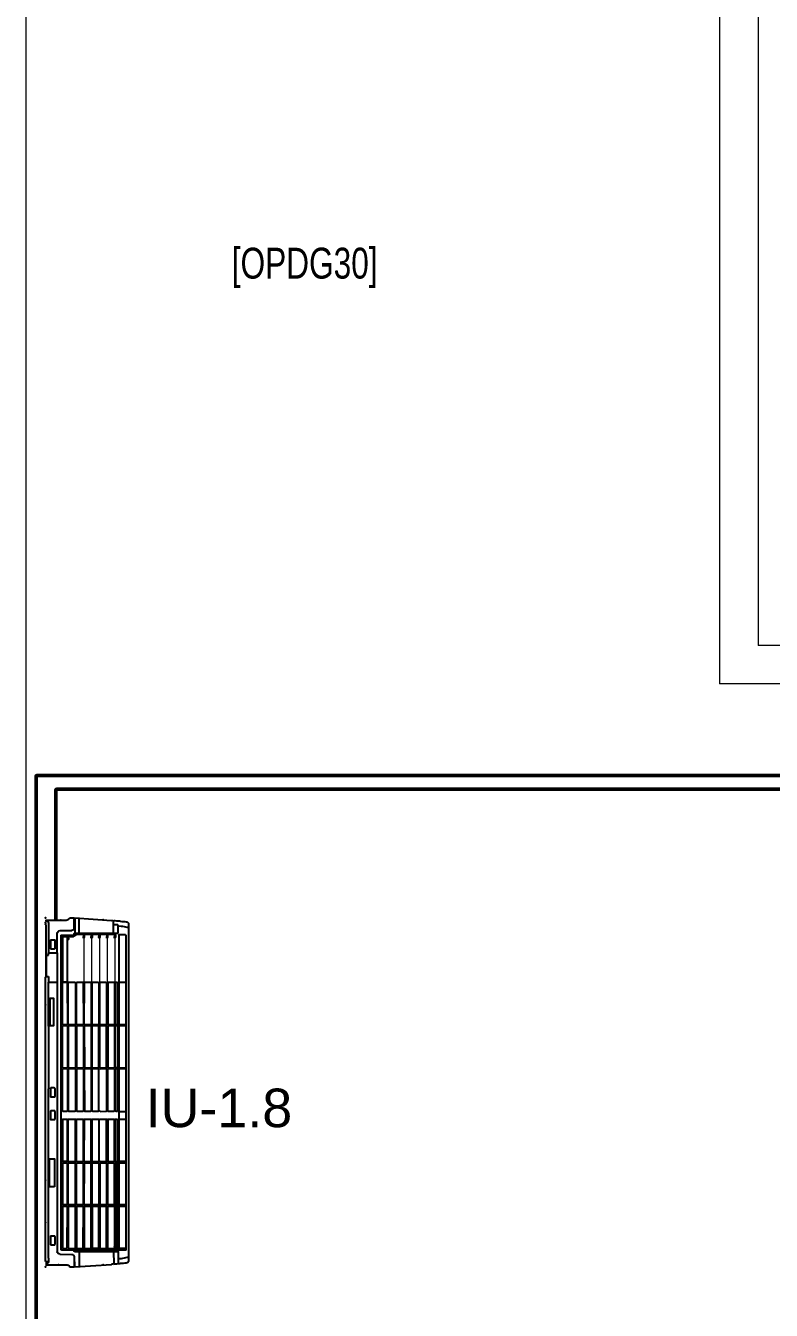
# Model space of a CAD drawing. Header units: millimetres. Extents: x -160614 to 59925, y -157025 to 0.
# Drawn here: x -110308 to -108374, y -111567 to -108235 of the extents above; entities that cross this region are included whole.
import ezdxf

# ---------------------------------------------------------------- set-up
doc = ezdxf.new("R2010")
doc.units = ezdxf.units.MM
doc.header["$LTSCALE"] = 8
for name, color, linetype, lineweight in [('72_EGR_BASE_TEXT', 9, 'Continuous', 5), ('72_EGR_EQP_TAG', 9, 'Continuous', 5), ('Walls', 9, 'Continuous', 5)]:
    doc.layers.add(name, color=color, linetype=linetype, lineweight=lineweight)
for name, color, linetype in [('A-Wall-cmu-patt', 9, 'Continuous'), ('DVM_INDOOR', 9, 'Continuous'), ('DVM_UNIT_BP', 9, 'Continuous'), ('DVM_UNIT_DP', 9, 'Continuous'), ('DVM_UNIT_LP', 9, 'Continuous'), ('REF', 42, 'Continuous')]:
    doc.layers.add(name, color=color, linetype=linetype)
doc.styles.add('ARIAL', font='arial.ttf')
doc.styles.add('X3G_ENTITY_225CE3', font='swisscl.ttf', dxfattribs={"height": 200})

# ---------------------------------------------------------------- blocks, each defined once
blk = doc.blocks.new('GF1')
at = {"layer": 'Walls', "color": 9}
for p, q in [((-110307.8, -105742.6), (-110307.8, -115862.6)), ((-108507.8, -105742.6), (-108507.8, -109942.6)), ((-108407.8, -105842.6), (-108407.8, -109842.6)), ((-106130.7, -109842.6), (-108407.8, -109842.6)), ((-106130.7, -109942.6), (-108507.8, -109942.6))]:
    blk.add_line(p, q, dxfattribs=at)
at = {"layer": '72_EGR_BASE_TEXT', "color": 9, "insert": (-109584.1, -108811), "char_height": 80, "attachment_point": 2, "style": 'X3G_ENTITY_225CE3'}
blk.add_mtext('[OPDG30]', dxfattribs=at)
blk = doc.blocks.new('mmmm')
at = {"layer": 'DVM_INDOOR', "color": 0}
for p, q in [((118.976, -9.253), (118.9859, -9.2529)), ((118.9859, -9.2529), (118.9859, -9.2549)), ((118.9859, -9.2549), (118.9879, -9.2548)), ((118.9859, -9.2775), (118.9859, -9.2549)), ((118.9879, -9.2529), (119.0741, -9.259)), ((118.9879, -9.2548), (118.9879, -9.2529)), ((118.9879, -9.2548), (118.9879, -9.2648)), ((118.9979, -9.2891), (118.9979, -9.2551)), ((119.0795, -9.289), (119.0797, -9.2602)), ((119.09, -9.2892), (119.0901, -9.2615)), ((118.9199, -9.2661), (118.9184, -9.2661)), ((118.9184, -9.2661), (118.9184, -9.938)), ((118.9199, -9.2661), (118.9254, -9.266)), ((118.9258, -9.2739), (118.9256, -9.2679)), ((118.9258, -9.2739), (118.9258, -9.6742)), ((118.9464, -9.9264), (118.9464, -9.2895)), ((118.9527, -9.283), (118.9809, -9.2825)), ((118.9859, -9.2648), (118.9879, -9.2648)), ((118.9879, -9.2891), (119.09, -9.2892)), ((118.9892, -9.2891), (118.9895, -9.3961)), ((119.0894, -9.2975), (119.0894, -9.2892)), ((119.1145, -9.2751), (119.1107, -9.2751)), ((119.115, -10.0634), (119.1149, -9.2675)), ((118.9554, -9.2944), (118.9554, -10.0365)), ((118.9564, -9.2934), (118.9844, -9.2931)), ((118.9589, -9.3963), (118.9589, -9.2975)), ((118.9596, -9.2968), (118.9695, -9.2969)), ((118.9698, -9.2975), (118.9701, -9.3962)), ((118.9724, -9.3963), (118.9724, -9.2975)), ((118.9731, -9.2968), (118.9889, -9.2969)), ((118.9893, -9.2923), (118.9925, -9.2923)), ((118.9919, -9.3963), (118.9919, -9.2975)), ((119.0073, -9.2923), (118.9924, -9.2923)), ((118.9926, -9.2968), (119.0073, -9.2969)), ((119.0077, -9.2975), (119.008, -9.3961)), ((119.008, -9.293), (119.0079, -9.2969)), ((119.0083, -9.301), (119.0098, -9.301)), ((119.0102, -9.293), (119.0102, -9.2961)), ((119.0102, -9.3963), (119.0102, -9.2975)), ((119.0255, -9.2923), (119.0107, -9.2923)), ((119.0109, -9.2968), (119.0256, -9.2969)), ((119.026, -9.2975), (119.0263, -9.3962)), ((119.0262, -9.293), (119.0262, -9.2969)), ((119.0265, -9.301), (119.0284, -9.301)), ((119.0287, -9.3963), (119.0287, -9.2975)), ((119.0288, -9.293), (119.0288, -9.2961)), ((119.0293, -9.2969), (119.0439, -9.2969)), ((119.044, -9.2923), (119.0294, -9.2923)), ((119.0445, -9.2975), (119.0446, -9.3962)), ((119.0446, -9.293), (119.0446, -9.2969)), ((119.045, -9.301), (119.0465, -9.301)), ((119.0469, -9.293), (119.0469, -9.2961)), ((119.047, -9.3963), (119.0471, -9.2971)), ((119.0624, -9.2923), (119.0474, -9.2923)), ((119.0476, -9.2968), (119.0621, -9.2968)), ((119.0628, -9.2975), (119.063, -9.3963)), ((119.0631, -9.293), (119.0631, -9.2969)), ((119.0634, -9.301), (119.065, -9.301)), ((119.0653, -9.293), (119.0653, -9.2961)), ((119.0657, -9.2975), (119.0654, -9.3962)), ((119.066, -9.2968), (119.0808, -9.2969)), ((119.0807, -9.2923), (119.0661, -9.2923)), ((119.0813, -9.3962), (119.0814, -9.2973)), ((119.0814, -9.293), (119.0814, -9.2969)), ((119.0817, -9.301), (119.0833, -9.301)), ((119.0836, -9.2975), (119.0834, -9.2993)), ((119.0838, -9.293), (119.0895, -9.293)), ((119.0838, -9.2961), (119.0838, -9.293)), ((119.0838, -9.2971), (119.0838, -9.2961)), ((119.0895, -9.2961), (119.0838, -9.2961)), ((119.0838, -9.3963), (119.0839, -9.297)), ((119.0843, -9.2968), (119.0886, -9.2968)), ((119.0894, -9.2975), (119.0895, -9.3962)), ((119.0925, -9.2969), (119.1069, -9.2969)), ((118.9589, -9.4983), (118.9589, -9.4003)), ((118.9596, -9.3969), (118.9694, -9.3969)), ((118.9694, -9.3998), (118.9596, -9.3998)), ((118.9701, -9.4005), (118.9701, -9.4982)), ((118.9724, -9.4005), (118.9724, -9.4982)), ((118.9731, -9.3969), (118.9888, -9.3968)), ((118.9888, -9.3997), (118.9731, -9.3998)), ((118.9895, -9.4003), (118.9895, -9.4982)), ((118.9919, -9.4005), (118.9919, -9.4982)), ((118.9926, -9.3969), (119.0073, -9.3968)), ((119.0073, -9.3997), (118.9926, -9.3998)), ((119.008, -9.4003), (119.008, -9.4982)), ((119.0102, -9.4005), (119.0103, -9.4982)), ((119.0109, -9.3969), (119.0256, -9.3968)), ((119.0256, -9.3997), (119.0109, -9.3998)), ((119.0263, -9.4003), (119.0263, -9.4982)), ((119.0287, -9.4005), (119.0287, -9.4982)), ((119.0294, -9.3969), (119.0439, -9.3968)), ((119.0439, -9.3997), (119.0294, -9.3998)), ((119.0446, -9.4983), (119.0446, -9.4003)), ((119.047, -9.4982), (119.047, -9.4005)), ((119.0477, -9.3969), (119.0623, -9.3969)), ((119.0623, -9.3998), (119.0477, -9.3998)), ((119.063, -9.4984), (119.063, -9.4004)), ((119.0654, -9.4005), (119.0654, -9.4982)), ((119.0661, -9.3969), (119.0807, -9.3968)), ((119.0807, -9.3997), (119.0661, -9.3998)), ((119.0814, -9.4003), (119.0813, -9.4983)), ((119.0837, -9.4982), (119.0838, -9.4005)), ((119.0845, -9.3969), (119.0888, -9.3969)), ((119.0888, -9.3998), (119.0845, -9.3998)), ((119.0895, -9.4004), (119.0894, -9.4983)), ((119.093, -9.3969), (119.1074, -9.3968)), ((119.1074, -9.3997), (119.093, -9.3998)), ((118.9589, -9.6014), (118.9589, -9.5025)), ((118.9596, -9.4989), (118.9694, -9.4989)), ((118.9694, -9.5018), (118.9596, -9.5018)), ((118.9701, -9.5025), (118.9701, -9.6015)), ((118.9724, -9.5025), (118.9724, -9.6014)), ((118.9731, -9.4989), (118.9888, -9.4988)), ((118.9888, -9.5017), (118.9731, -9.5018)), ((118.9895, -9.5023), (118.9896, -9.6014)), ((118.9919, -9.5025), (118.9919, -9.6014)), ((118.9926, -9.4989), (119.0073, -9.4988)), ((119.0073, -9.5017), (118.9926, -9.5018)), ((119.008, -9.5023), (119.008, -9.6014)), ((119.0102, -9.5025), (119.0103, -9.6014)), ((119.0109, -9.4989), (119.0256, -9.4988)), ((119.0256, -9.5017), (119.0109, -9.5018)), ((119.0263, -9.5023), (119.0262, -9.6014)), ((119.0287, -9.5025), (119.0288, -9.6014)), ((119.0294, -9.4989), (119.0439, -9.4988)), ((119.0439, -9.5017), (119.0294, -9.5018)), ((119.0447, -9.6014), (119.0446, -9.5023)), ((119.0477, -9.4989), (119.0623, -9.4989)), ((119.0622, -9.5017), (119.0478, -9.5018)), ((119.0629, -9.5023), (119.0629, -9.6013)), ((119.0654, -9.6014), (119.0654, -9.5025)), ((119.0661, -9.4989), (119.0806, -9.4989)), ((119.0806, -9.5017), (119.0661, -9.5018)), ((119.0813, -9.5023), (119.0813, -9.6015)), ((119.0837, -9.5024), (119.0838, -9.6015)), ((119.0844, -9.4988), (119.0887, -9.4988)), ((119.0887, -9.5017), (119.0844, -9.5017)), ((119.0894, -9.5023), (119.0894, -9.6013)), ((119.093, -9.4989), (119.1074, -9.4988)), ((119.1077, -9.5019), (119.093, -9.5018)), ((118.9589, -9.6214), (118.9589, -9.7204)), ((118.9596, -9.602), (118.9694, -9.602)), ((118.9596, -9.6208), (118.9694, -9.6208)), ((118.9701, -9.7204), (118.9701, -9.6214)), ((118.9701, -9.7204), (118.9701, -9.6214)), ((118.9724, -9.7204), (118.9724, -9.6215)), ((118.9731, -9.6021), (118.9888, -9.602)), ((118.9731, -9.6208), (118.9888, -9.6208)), ((118.9895, -9.7206), (118.9896, -9.6215)), ((118.9919, -9.7204), (118.9919, -9.6215)), ((118.9926, -9.6021), (119.0073, -9.602)), ((118.9926, -9.6208), (119.0073, -9.6209)), ((119.008, -9.7205), (119.008, -9.6214)), ((119.0102, -9.7204), (119.0103, -9.6215)), ((119.011, -9.602), (119.0255, -9.602)), ((119.011, -9.6208), (119.0255, -9.6209)), ((119.0263, -9.7205), (119.0262, -9.6215)), ((119.0288, -9.6214), (119.0287, -9.7204)), ((119.0295, -9.6021), (119.044, -9.602)), ((119.0295, -9.6208), (119.044, -9.6208)), ((119.0447, -9.6214), (119.0446, -9.7205)), ((119.0478, -9.6021), (119.0623, -9.6021)), ((119.0478, -9.6207), (119.0623, -9.6208)), ((119.0629, -9.7205), (119.0629, -9.6215)), ((119.0654, -9.6214), (119.0654, -9.7203)), ((119.0661, -9.6021), (119.0807, -9.602)), ((119.0661, -9.6208), (119.0807, -9.6208)), ((119.0813, -9.7205), (119.0813, -9.6214)), ((119.0837, -9.7204), (119.0838, -9.6214)), ((119.0845, -9.6021), (119.0887, -9.6021)), ((119.0845, -9.6208), (119.0887, -9.6208)), ((119.0894, -9.7205), (119.0894, -9.6215)), ((119.0929, -9.6023), (119.1074, -9.6022)), ((119.0929, -9.6206), (119.1074, -9.6206)), ((118.9258, -9.8224), (118.9258, -9.6742)), ((118.9589, -9.7246), (118.9589, -9.8225)), ((118.9694, -9.7211), (118.9596, -9.7211)), ((118.9596, -9.7239), (118.9694, -9.7239)), ((118.9701, -9.8224), (118.9701, -9.7246)), ((118.9701, -9.8224), (118.9701, -9.7246)), ((118.9724, -9.8224), (118.9724, -9.7246)), ((118.9888, -9.7211), (118.9731, -9.7211)), ((118.9731, -9.7239), (118.9888, -9.724)), ((118.9895, -9.8226), (118.9895, -9.7247)), ((118.9919, -9.8224), (118.9919, -9.7246)), ((119.0073, -9.7211), (118.9926, -9.7211)), ((118.9926, -9.7239), (119.0073, -9.724)), ((119.008, -9.8225), (119.008, -9.7246)), ((119.0102, -9.8224), (119.0103, -9.7246)), ((119.0256, -9.7211), (119.0109, -9.7211)), ((119.0109, -9.7239), (119.0256, -9.724)), ((119.0263, -9.8225), (119.0263, -9.7246)), ((119.0287, -9.7246), (119.0287, -9.8224)), ((119.0439, -9.7211), (119.0294, -9.7211)), ((119.0294, -9.7239), (119.0439, -9.724)), ((119.0446, -9.7245), (119.0446, -9.8225)), ((119.047, -9.7246), (119.047, -9.8224)), ((119.0477, -9.7239), (119.0623, -9.7239)), ((119.0622, -9.7211), (119.0478, -9.7211)), ((119.063, -9.7245), (119.063, -9.8224)), ((119.0654, -9.8224), (119.0654, -9.7246)), ((119.0806, -9.7211), (119.0661, -9.721)), ((119.0661, -9.7239), (119.0806, -9.724)), ((119.0814, -9.8225), (119.0813, -9.7245)), ((119.0837, -9.7246), (119.0838, -9.8224)), ((119.0887, -9.7211), (119.0844, -9.7211)), ((119.0844, -9.724), (119.0887, -9.724)), ((119.0895, -9.8224), (119.0894, -9.7246)), ((119.1077, -9.721), (119.093, -9.7211)), ((119.093, -9.7239), (119.1074, -9.724)), ((118.9184, -9.7858), (118.9184, -9.9307)), ((118.9258, -9.8224), (118.9258, -9.9264)), ((118.9589, -9.8266), (118.9589, -9.9253)), ((118.9694, -9.8231), (118.9596, -9.8231)), ((118.9596, -9.8259), (118.9694, -9.8259)), ((118.9698, -9.9253), (118.9701, -9.8266)), ((118.9698, -9.9253), (118.9701, -9.8266)), ((118.9724, -9.8266), (118.9724, -9.9253)), ((118.9888, -9.8231), (118.9731, -9.8231)), ((118.9731, -9.8259), (118.9888, -9.826)), ((118.9893, -9.9251), (118.9895, -9.8267)), ((118.9919, -9.8266), (118.992, -9.9251)), ((119.0073, -9.8231), (118.9926, -9.8231)), ((118.9926, -9.8259), (119.0073, -9.826)), ((119.0078, -9.9252), (119.008, -9.8267)), ((119.0102, -9.8266), (119.0104, -9.9251)), ((119.0256, -9.8231), (119.0109, -9.8231)), ((119.0109, -9.8259), (119.0256, -9.826)), ((119.026, -9.9251), (119.0263, -9.8266)), ((119.0287, -9.8266), (119.0288, -9.9251)), ((119.0439, -9.8232), (119.0294, -9.8231)), ((119.0294, -9.8259), (119.0439, -9.826)), ((119.0445, -9.9251), (119.0446, -9.8266)), ((119.047, -9.8266), (119.0472, -9.9251)), ((119.0623, -9.823), (119.0477, -9.8231)), ((119.0477, -9.8259), (119.0623, -9.8259)), ((119.0628, -9.9252), (119.063, -9.8266)), ((119.0657, -9.9253), (119.0654, -9.8266)), ((119.0807, -9.8232), (119.0661, -9.8231)), ((119.0661, -9.8259), (119.0807, -9.8261)), ((119.0812, -9.9251), (119.0813, -9.8266)), ((119.0839, -9.9251), (119.0838, -9.8265)), ((119.0888, -9.8231), (119.0845, -9.8231)), ((119.0845, -9.8259), (119.0888, -9.826)), ((119.0894, -9.9252), (119.0895, -9.8266)), ((119.1074, -9.8232), (119.093, -9.8231)), ((119.093, -9.8259), (119.1074, -9.826)), ((118.9256, -9.9393), (118.9256, -9.9264)), ((118.9256, -9.9264), (118.9464, -9.9264)), ((118.9464, -9.9955), (118.9464, -9.9264)), ((118.9589, -10.0333), (118.9589, -9.9253)), ((118.9589, -9.9267), (118.9702, -9.9267)), ((118.9596, -9.926), (118.9695, -9.9259)), ((118.9702, -9.9267), (118.9702, -10.0334)), ((118.9731, -9.9262), (118.9886, -9.9258)), ((118.9927, -9.9258), (119.0075, -9.9258)), ((119.0111, -9.9258), (119.0253, -9.9258)), ((119.0296, -9.9258), (119.0437, -9.9258)), ((119.0478, -9.9258), (119.0621, -9.9258)), ((119.0664, -9.9258), (119.0805, -9.926)), ((119.0846, -9.9258), (119.0887, -9.9258)), ((119.0925, -9.9259), (119.1069, -9.9259)), ((118.9184, -9.938), (118.9209, -9.9396)), ((118.9199, -9.9389), (118.9199, -10.0614)), ((118.9209, -9.9394), (118.9256, -9.9393)), ((118.9209, -9.9394), (118.9209, -9.9899)), ((118.9209, -9.9899), (118.9256, -9.99)), ((118.9256, -9.99), (118.9256, -9.9954)), ((118.9256, -9.9954), (118.9464, -9.9955)), ((118.9258, -10.0638), (118.9258, -9.9954)), ((118.9464, -9.9955), (118.9464, -10.0413)), ((118.9527, -10.0478), (118.9809, -10.0483)), ((118.9564, -10.0375), (118.9844, -10.0377)), ((118.9596, -10.034), (118.9695, -10.0341)), ((118.9695, -10.0341), (118.9731, -10.0341)), ((118.9702, -10.0341), (118.9701, -10.0295)), ((118.9705, -10.0254), (118.9722, -10.0254)), ((118.9724, -10.0341), (118.9724, -10.0303)), ((118.9731, -10.0341), (118.9844, -10.0342)), ((118.9879, -10.0418), (119.09, -10.0416)), ((118.9879, -10.0533), (118.9879, -10.0418)), ((118.9893, -10.0384), (118.9925, -10.0384)), ((119.0073, -10.0384), (118.9924, -10.0384)), ((118.9979, -10.0418), (118.9979, -10.0758)), ((119.0073, -10.0385), (119.0109, -10.0385)), ((119.008, -10.0377), (119.0079, -10.0339)), ((119.0083, -10.0297), (119.0098, -10.0297)), ((119.0102, -10.0377), (119.0102, -10.0347)), ((119.0255, -10.0384), (119.0107, -10.0384)), ((119.0262, -10.0377), (119.0262, -10.0339)), ((119.0265, -10.0297), (119.0284, -10.0297)), ((119.0288, -10.0377), (119.0288, -10.0347)), ((119.044, -10.0384), (119.0294, -10.0384)), ((119.0446, -10.0377), (119.0446, -10.0339)), ((119.045, -10.0297), (119.0465, -10.0297)), ((119.0469, -10.0377), (119.0469, -10.0347)), ((119.0624, -10.0384), (119.0474, -10.0384)), ((119.0631, -10.0377), (119.0631, -10.0339)), ((119.0634, -10.0297), (119.065, -10.0297)), ((119.0653, -10.0377), (119.0653, -10.0347)), ((119.0807, -10.0384), (119.0661, -10.0384)), ((119.0795, -10.0418), (119.0795, -10.0667)), ((119.0814, -10.0377), (119.0814, -10.0339)), ((119.0817, -10.0297), (119.0833, -10.0297)), ((119.0836, -10.0377), (119.0836, -10.0347)), ((119.09, -10.0416), (119.09, -10.0596)), ((118.9184, -10.0667), (118.9184, -10.0642)), ((118.9209, -10.0704), (118.9192, -10.0688)), ((118.9212, -10.0704), (118.9212, -10.0729)), ((118.976, -10.0778), (118.9859, -10.0779)), ((118.9859, -10.0533), (118.9859, -10.0765)), ((118.9859, -10.076), (118.9879, -10.076)), ((118.9859, -10.0779), (118.9859, -10.076)), ((118.9879, -10.076), (118.9879, -10.0533)), ((118.9879, -10.0779), (119.0741, -10.0719)), ((118.9879, -10.076), (118.9879, -10.0779)), ((119.0795, -10.0626), (119.0896, -10.062)), ((119.0795, -10.0667), (119.0797, -10.0707)), ((119.0896, -10.062), (119.09, -10.0596)), ((119.09, -10.0596), (119.0972, -10.0587)), ((119.1107, -10.0558), (119.1145, -10.0557))]:
    blk.add_line(p, q, dxfattribs=at)
at = {"layer": 'DVM_INDOOR', "color": 0, "lineweight": 0}
for p, q in [((119.0091, -10.0297), (119.0091, -9.9253)), ((119.0275, -10.0297), (119.0275, -9.9253)), ((119.0458, -10.0297), (119.0458, -9.9253)), ((119.0642, -10.0297), (119.0642, -9.9253)), ((119.0825, -10.0297), (119.0825, -9.9253))]:
    blk.add_line(p, q, dxfattribs=at)
at = {"layer": 'DVM_INDOOR', "color": 0}
for points in [[(118.9199, -9.2661), (118.9199, -9.2579), (118.9672, -9.2579, 0.126177), (118.972, -9.2567, 0.12288), (118.9756, -9.2534, -0.148162), (118.976, -9.253, 0.963175)], [(118.9301, -9.3246), (118.9301, -9.3064, -0.402614), (118.9312, -9.3052), (118.9397, -9.3052, -0.444927), (118.9409, -9.3064), (118.9409, -9.3246, -0.414234), (118.9397, -9.3257), (118.9312, -9.3257, -0.442551), (118.9301, -9.3246)], [(119.0922, -9.2933), (119.0922, -10.0375, 0.416565), (119.0933, -10.0386), (119.107, -10.0386, 0.414175), (119.1081, -10.0375), (119.1081, -9.2933, 0.414221), (119.107, -9.2923), (119.0933, -9.2923, 0.410074), (119.0922, -9.2933, 0.410074)], [(118.9301, -9.6205), (118.9301, -9.6023, -0.402614), (118.9312, -9.6012), (118.9397, -9.6012, -0.444927), (118.9409, -9.6023), (118.9409, -9.6205, -0.414234), (118.9397, -9.6217), (118.9312, -9.6217, -0.442551), (118.9301, -9.6205)], [(118.9299, -9.6744), (118.9299, -9.6565, -0.414214), (118.9314, -9.6549), (118.9393, -9.6549, -0.414209), (118.9409, -9.6565), (118.9409, -9.6744, -0.414214), (118.9393, -9.6759), (118.9314, -9.6759, -0.414219), (118.9299, -9.6744, 0.000008)], [(118.9303, -10.0245), (118.9303, -10.0063, -0.402614), (118.9314, -10.0052), (118.9399, -10.0052, -0.444927), (118.9411, -10.0063), (118.9411, -10.0245, -0.414234), (118.9399, -10.0257), (118.9314, -10.0257, -0.442551), (118.9303, -10.0245)], [(118.9199, -10.0694), (118.9199, -10.0729), (118.9672, -10.0729, -0.126177), (118.972, -10.0741, -0.12288), (118.9756, -10.0775, 0.141469), (118.976, -10.0778)]]:
    blk.add_lwpolyline(points, format="xyb", dxfattribs=at)
for points in [[(118.9394, -9.4424), (118.9279, -9.4424), (118.9279, -9.5084), (118.9394, -9.5084), (118.9394, -9.4424)], [(118.9294, -9.8234), (118.9384, -9.8234), (118.9384, -9.8875), (118.9288, -9.8875), (118.9288, -9.8234), (118.9294, -9.8234)]]:
    blk.add_lwpolyline(points, dxfattribs=at)
for centre, radius, start, end in [((118.9205, -9.2649), 0.00455, 45.592, 97.4615), ((118.9171, -9.2669), 0.00836, 6.8563, 39.8032), ((119.0737, -9.2806), 0.0216, 73.7089, 88.9315), ((119.168, -8.14), 1.1233, 265.4925, 266.2639), ((119.082, -9.5193), 0.2587, 83.9088, 87.1481), ((118.9129, -9.2679), 0.0127, 359.9693, 8.9907), ((118.9529, -9.2895), 0.0065, 91, 180), ((118.9809, -9.2775), 0.005, 270.9997, 0.0003), ((118.9843, -9.2916), 0.00153, 270.9361, 8.4075), ((118.9879, -9.2911), 0.00202, 90.261, 186.5127), ((119.0697, -9.4707), 0.2004, 82.0967, 84.2913), ((119.0894, -9.3405), 0.0688, 71.9785, 83.5049), ((119.1094, -9.2677), 0.00561, 2.2363, 89.2683), ((118.9564, -9.2944), 0.001, 90.4983, 180.0001), ((118.9596, -9.2975), 0.00069, 89.1505, 180.3497), ((118.9691, -9.2976), 0.00071, 0.7783, 60.0916), ((118.9731, -9.2975), 0.00069, 89.1505, 180.3497), ((118.9885, -9.2975), 0.00071, 0.7783, 60.0916), ((118.9926, -9.2975), 0.00069, 89.1505, 180.3497), ((119.0073, -9.293), 0.00069, 359.1823, 89.6277), ((119.007, -9.2975), 0.00071, 0.7783, 60.0916), ((119.0427, -9.2948), 0.0348, 183.3813, 187.2101), ((119.005, -9.3001), 0.0033, 358.4879, 15.9436), ((119.0335, -9.3), 0.0253, 180.2932, 182.236), ((119.0203, -9.3008), 0.0105, 171.697, 181.0717), ((118.9994, -9.2969), 0.0108, 347.004, 4.1898), ((119.0109, -9.293), 0.000701, 103.0528, 180.0438), ((119.0109, -9.2975), 0.00069, 89.1505, 180.3497), ((119.0255, -9.293), 0.00069, 359.1823, 89.6277), ((119.0253, -9.2975), 0.00071, 0.7783, 60.0916), ((119.0252, -9.2975), 0.00071, 0.7783, 60.0916), ((119.061, -9.2948), 0.0348, 183.3813, 187.2101), ((119.0232, -9.3001), 0.0033, 358.4879, 15.9436), ((119.0518, -9.3), 0.0253, 180.2932, 182.236), ((119.0389, -9.3008), 0.0105, 171.697, 181.0717), ((119.018, -9.2969), 0.0108, 347.004, 4.1898), ((119.0295, -9.293), 0.000701, 103.0528, 180.0438), ((119.0295, -9.2975), 0.00069, 89.1505, 180.3497), ((119.0439, -9.2975), 0.000596, 357.8507, 94.9045), ((119.0439, -9.293), 0.00069, 359.1823, 89.6277), ((119.0794, -9.2948), 0.0348, 183.3813, 187.2101), ((119.0417, -9.3001), 0.0033, 358.4879, 15.9436), ((119.0702, -9.3), 0.0253, 180.2932, 182.236), ((119.057, -9.3008), 0.0105, 171.697, 181.0717), ((119.0361, -9.2969), 0.0108, 347.004, 4.1898), ((119.0476, -9.293), 0.000701, 103.0528, 180.0438), ((119.0476, -9.2975), 0.00069, 89.1505, 180.3497), ((119.0621, -9.2975), 0.000694, 359.4649, 88.8459), ((119.0624, -9.2975), 0.000596, 357.8507, 94.9045), ((119.0624, -9.293), 0.00069, 359.1823, 89.6277), ((119.0978, -9.2948), 0.0348, 183.3813, 187.2101), ((119.0601, -9.3001), 0.0033, 358.4879, 15.9436), ((119.0887, -9.3), 0.0253, 180.2932, 182.236), ((119.0754, -9.3008), 0.0105, 171.697, 181.0717), ((119.0546, -9.2969), 0.0108, 347.004, 4.1898), ((119.066, -9.293), 0.000701, 103.0528, 180.0438), ((119.066, -9.2975), 0.00069, 89.1505, 180.3497), ((119.0663, -9.2975), 0.000621, 79.5705, 188.1736), ((119.0807, -9.293), 0.00069, 359.1823, 89.6277), ((119.0808, -9.2975), 0.000596, 357.8507, 94.9045), ((119.1161, -9.2948), 0.0348, 183.3813, 187.2101), ((119.0784, -9.3001), 0.0033, 358.4879, 15.9436), ((119.107, -9.3), 0.0253, 180.2932, 182.236), ((119.0937, -9.3008), 0.0105, 171.697, 181.0717), ((119.0843, -9.2975), 0.00069, 89.1505, 180.3497), ((119.0887, -9.2975), 0.000669, 356.355, 100.698), ((119.0926, -9.2973), 0.000346, 93.4268, 172.5174), ((119.107, -9.2978), 0.000875, 349.6348, 100.4326), ((118.9596, -9.3962), 0.0007, 185.5752, 270.0175), ((118.9596, -9.4005), 0.0007, 89.9616, 179.9565), ((118.9694, -9.3962), 0.000701, 270.4471, 350.0993), ((118.9694, -9.4005), 0.0007, 5.6771, 86.5518), ((118.9731, -9.3962), 0.0007, 185.5752, 270.0175), ((118.9731, -9.4005), 0.0007, 89.9616, 179.9565), ((118.9888, -9.3961), 0.000701, 270.4471, 350.0993), ((118.9888, -9.4004), 0.0007, 5.6771, 86.5518), ((118.9926, -9.3962), 0.0007, 185.5752, 270.0175), ((118.9926, -9.4005), 0.0007, 89.9616, 179.9565), ((119.0073, -9.3961), 0.000701, 270.4471, 350.0993), ((119.0073, -9.4004), 0.0007, 5.6771, 86.5518), ((119.0109, -9.3962), 0.0007, 185.5752, 270.0175), ((119.0109, -9.4005), 0.0007, 89.9616, 179.9565), ((119.0256, -9.3961), 0.000701, 270.4471, 350.0993), ((119.0256, -9.4004), 0.0007, 5.6771, 86.5518), ((119.0294, -9.3962), 0.0007, 185.5752, 270.0175), ((119.0294, -9.4005), 0.0007, 89.9616, 179.9565), ((119.0439, -9.3961), 0.000701, 270.4471, 350.0993), ((119.0439, -9.4004), 0.0007, 5.6771, 86.5518), ((119.0477, -9.3962), 0.0007, 185.5752, 270.0175), ((119.0477, -9.4005), 0.0007, 89.9616, 179.9565), ((119.0623, -9.3962), 0.000702, 270.4596, 355.78), ((119.0623, -9.4005), 0.0007, 5.6771, 86.5518), ((119.0661, -9.3962), 0.0007, 185.5752, 270.0175), ((119.0661, -9.4005), 0.0007, 89.9616, 179.9565), ((119.0807, -9.3961), 0.000701, 270.4471, 350.0993), ((119.0807, -9.4004), 0.0007, 5.6771, 86.5518), ((119.0845, -9.3962), 0.0007, 185.5752, 270.0175), ((119.0845, -9.4005), 0.0007, 89.9616, 179.9565), ((119.0888, -9.3962), 0.000701, 270.4471, 350.0993), ((119.0888, -9.4005), 0.0007, 5.6771, 86.5518), ((119.093, -9.3961), 0.000782, 194.2991, 276.1126), ((119.0929, -9.4005), 0.0007, 78.96, 187.6274), ((119.1074, -9.3961), 0.000701, 270.4471, 350.0993), ((119.1074, -9.4004), 0.0007, 5.6771, 86.5518), ((118.9596, -9.4982), 0.0007, 185.5752, 270.0175), ((118.9596, -9.5025), 0.0007, 89.9616, 179.9565), ((118.9694, -9.4982), 0.000701, 270.4471, 350.0993), ((118.9694, -9.5025), 0.0007, 5.6771, 86.5518), ((118.9731, -9.4982), 0.0007, 185.5752, 270.0175), ((118.9731, -9.5025), 0.0007, 89.9616, 179.9565), ((118.9888, -9.4981), 0.000701, 270.4471, 350.0993), ((118.9888, -9.5024), 0.0007, 5.6771, 86.5518), ((118.9925, -9.4983), 0.000619, 174.0491, 272.9554), ((118.9926, -9.5025), 0.0007, 89.9616, 179.9565), ((119.0073, -9.4981), 0.000701, 270.4471, 350.0993), ((119.0073, -9.5024), 0.0007, 5.6771, 86.5518), ((119.0109, -9.5025), 0.0007, 89.9616, 179.9565), ((119.0109, -9.4983), 0.000619, 174.0491, 272.9554), ((119.0256, -9.4981), 0.000701, 270.4471, 350.0993), ((119.0256, -9.5024), 0.0007, 5.6771, 86.5518), ((119.0293, -9.4983), 0.000619, 174.0491, 272.9554), ((119.0294, -9.5025), 0.0007, 89.9616, 179.9565), ((119.0439, -9.4981), 0.000701, 270.4471, 350.0993), ((119.0439, -9.5024), 0.0007, 5.6771, 86.5518), ((119.0476, -9.4983), 0.000619, 174.0491, 272.9554), ((119.0478, -9.5025), 0.0007, 89.9616, 179.9565), ((119.0622, -9.5024), 0.0007, 5.6771, 86.5518), ((119.0623, -9.4982), 0.000701, 270.4471, 350.0993), ((119.0661, -9.4983), 0.000619, 174.0491, 272.9554), ((119.0661, -9.5025), 0.0007, 89.9616, 179.9565), ((119.0806, -9.4982), 0.000701, 270.4471, 350.0993), ((119.0806, -9.5024), 0.0007, 5.6771, 86.5518), ((119.0844, -9.4981), 0.0007, 185.5752, 270.0175), ((119.0844, -9.5024), 0.0007, 89.9616, 179.9565), ((119.0887, -9.4981), 0.000701, 270.4471, 350.0993), ((119.0887, -9.5024), 0.0007, 5.6771, 86.5518), ((119.093, -9.4981), 0.000782, 194.2991, 276.1126), ((119.0929, -9.5025), 0.0007, 78.96, 187.6274), ((118.9596, -9.6013), 0.0007, 185.5752, 270.0175), ((118.9596, -9.6215), 0.0007, 89.9825, 174.4248), ((118.9694, -9.6013), 0.000701, 270.4471, 350.0993), ((118.9694, -9.6215), 0.000701, 9.9007, 89.5529), ((118.9694, -9.6215), 0.000701, 9.9007, 89.5529), ((118.9731, -9.6014), 0.0007, 185.5752, 270.0175), ((118.9731, -9.6215), 0.0007, 89.9825, 174.4248), ((118.9888, -9.6013), 0.000701, 270.4471, 350.0993), ((118.9888, -9.6215), 0.000701, 9.9007, 89.5529), ((118.9926, -9.6014), 0.0007, 185.5752, 270.0175), ((118.9926, -9.6215), 0.0007, 89.9825, 174.4248), ((119.0073, -9.6013), 0.000701, 270.4471, 350.0993), ((119.0073, -9.6216), 0.000701, 9.9007, 89.5529), ((119.011, -9.6013), 0.0007, 185.5752, 270.0175), ((119.011, -9.6215), 0.0007, 89.9825, 174.4248), ((119.0255, -9.6013), 0.000701, 270.4471, 350.0993), ((119.0255, -9.6216), 0.000701, 9.9007, 89.5529), ((119.0295, -9.6014), 0.0007, 185.5752, 270.0175), ((119.0295, -9.6215), 0.0007, 89.9825, 174.4248), ((119.044, -9.6013), 0.000701, 270.4471, 350.0993), ((119.044, -9.6215), 0.000701, 9.9007, 89.5529), ((119.0478, -9.6014), 0.0007, 185.5752, 270.0175), ((119.0478, -9.6214), 0.0007, 89.9825, 174.4248), ((119.0623, -9.6014), 0.000701, 270.4471, 350.0993), ((119.0623, -9.6215), 0.000701, 9.9007, 89.5529), ((119.0661, -9.6014), 0.0007, 185.5752, 270.0175), ((119.0661, -9.6215), 0.0007, 89.9825, 174.4248), ((119.0807, -9.6014), 0.000657, 269.0568, 351.3167), ((119.0807, -9.6215), 0.000657, 8.6833, 90.9432), ((119.0845, -9.6014), 0.0007, 185.5752, 270.0175), ((119.0845, -9.6215), 0.0007, 89.9825, 174.4248), ((119.0885, -9.6012), 0.000912, 284.0068, 353.5205), ((119.0885, -9.6216), 0.000912, 6.4795, 75.9932), ((119.0929, -9.6016), 0.0007, 185.5752, 270.0175), ((119.0929, -9.6213), 0.0007, 89.9825, 174.4248), ((118.9596, -9.7204), 0.0007, 180.0435, 270.0384), ((118.9596, -9.7246), 0.0007, 89.9825, 174.4248), ((118.9694, -9.7246), 0.000701, 9.9007, 89.5529), ((118.9694, -9.7246), 0.000701, 9.9007, 89.5529), ((118.9694, -9.7204), 0.0007, 273.4482, 354.3229), ((118.9694, -9.7204), 0.0007, 273.4482, 354.3229), ((118.9731, -9.7204), 0.0007, 180.0435, 270.0384), ((118.9731, -9.7246), 0.0007, 89.9825, 174.4248), ((118.9888, -9.7247), 0.000701, 9.9007, 89.5529), ((118.9888, -9.7204), 0.0007, 273.4482, 354.3229), ((118.9926, -9.7204), 0.0007, 180.0435, 270.0384), ((118.9925, -9.7246), 0.000619, 87.0446, 185.9509), ((119.0073, -9.7204), 0.0007, 273.4482, 354.3229), ((119.0073, -9.7247), 0.000701, 9.9007, 89.5529), ((119.0109, -9.7204), 0.0007, 180.0435, 270.0384), ((119.0109, -9.7246), 0.000619, 87.0446, 185.9509), ((119.0256, -9.7247), 0.000701, 9.9007, 89.5529), ((119.0256, -9.7204), 0.0007, 273.4482, 354.3229), ((119.0294, -9.7204), 0.0007, 180.0435, 270.0384), ((119.0293, -9.7246), 0.000619, 87.0446, 185.9509), ((119.0439, -9.7204), 0.0007, 273.4482, 354.3229), ((119.0439, -9.7247), 0.000701, 9.9007, 89.5529), ((119.0476, -9.7246), 0.000619, 87.0446, 185.9509), ((119.0478, -9.7204), 0.0007, 180.0435, 270.0384), ((119.0622, -9.7204), 0.0007, 273.4482, 354.3229), ((119.0623, -9.7246), 0.000701, 9.9007, 89.5529), ((119.0661, -9.7203), 0.0007, 180.0435, 270.0384), ((119.0661, -9.7245), 0.000619, 87.0446, 185.9509), ((119.0806, -9.7247), 0.000701, 9.9007, 89.5529), ((119.0806, -9.7204), 0.0007, 273.4482, 354.3229), ((119.0844, -9.7204), 0.0007, 180.0435, 270.0384), ((119.0844, -9.7247), 0.0007, 89.9825, 174.4248), ((119.0887, -9.7204), 0.0007, 273.4482, 354.3229), ((119.0887, -9.7247), 0.000701, 9.9007, 89.5529), ((119.0929, -9.7204), 0.0007, 172.3726, 281.04), ((119.093, -9.7247), 0.000782, 83.8874, 165.7009), ((118.9596, -9.8224), 0.0007, 180.0435, 270.0384), ((118.9596, -9.8266), 0.0007, 89.9825, 174.4248), ((118.9694, -9.8266), 0.000701, 9.9007, 89.5529), ((118.9694, -9.8266), 0.000701, 9.9007, 89.5529), ((118.9694, -9.8224), 0.0007, 273.4482, 354.3229), ((118.9694, -9.8224), 0.0007, 273.4482, 354.3229), ((118.9731, -9.8224), 0.0007, 180.0435, 270.0384), ((118.9731, -9.8266), 0.0007, 89.9825, 174.4248), ((118.9888, -9.8267), 0.000701, 9.9007, 89.5529), ((118.9888, -9.8224), 0.0007, 273.4482, 354.3229), ((118.9926, -9.8224), 0.0007, 180.0435, 270.0384), ((118.9926, -9.8266), 0.0007, 89.9825, 174.4248), ((119.0073, -9.8224), 0.0007, 273.4482, 354.3229), ((119.0073, -9.8267), 0.000701, 9.9007, 89.5529), ((119.0109, -9.8224), 0.0007, 180.0435, 270.0384), ((119.0109, -9.8266), 0.0007, 89.9825, 174.4248), ((119.0256, -9.8267), 0.000701, 9.9007, 89.5529), ((119.0256, -9.8224), 0.0007, 273.4482, 354.3229), ((119.0294, -9.8224), 0.0007, 180.0435, 270.0384), ((119.0294, -9.8266), 0.0007, 89.9825, 174.4248), ((119.0439, -9.8224), 0.0007, 273.4482, 354.3229), ((119.0439, -9.8267), 0.000701, 9.9007, 89.5529), ((119.0477, -9.8224), 0.0007, 180.0435, 270.0384), ((119.0477, -9.8266), 0.0007, 89.9825, 174.4248), ((119.0623, -9.8223), 0.0007, 273.4482, 354.3229), ((119.0623, -9.8266), 0.000702, 4.22, 89.5404), ((119.0661, -9.8224), 0.0007, 180.0435, 270.0384), ((119.0661, -9.8266), 0.0007, 89.9825, 174.4248), ((119.0807, -9.8225), 0.0007, 273.4482, 354.3229), ((119.0807, -9.8268), 0.000701, 9.9007, 89.5529), ((119.0845, -9.8224), 0.0007, 180.0435, 270.0384), ((119.0845, -9.8266), 0.0007, 89.9825, 174.4248), ((119.0888, -9.8224), 0.0007, 273.4482, 354.3229), ((119.0888, -9.8267), 0.000701, 9.9007, 89.5529), ((119.0929, -9.8224), 0.0007, 172.3726, 281.04), ((119.093, -9.8267), 0.000782, 83.8874, 165.7009), ((118.9596, -9.9253), 0.00069, 179.6503, 270.8495), ((118.9691, -9.9253), 0.00071, 299.9084, 359.2217), ((118.9691, -9.9253), 0.00071, 299.9084, 359.2217), ((118.9731, -9.9253), 0.00069, 179.6503, 270.8495), ((118.9885, -9.9251), 0.000761, 286.7477, 357.8112), ((118.9927, -9.9251), 0.00069, 179.6503, 270.8495), ((119.0111, -9.9251), 0.00069, 179.6503, 270.8495), ((119.0254, -9.9253), 0.000571, 256.15, 14.8163), ((119.0295, -9.9251), 0.000711, 180.3037, 278.183), ((119.0436, -9.9249), 0.000967, 277.4192, 344.4944), ((119.0479, -9.9251), 0.000696, 182.8157, 270.0773), ((119.0621, -9.9251), 0.000696, 274.4962, 0.49), ((119.0663, -9.9252), 0.000649, 189.0107, 277.8942), ((119.0803, -9.9251), 0.000922, 281.1062, 0.035), ((119.0845, -9.9252), 0.000602, 169.5461, 281.1372), ((119.0884, -9.9247), 0.00113, 286.8941, 334.4938), ((119.0926, -9.9256), 0.000346, 187.4826, 266.5732), ((119.107, -9.9251), 0.000875, 259.5674, 10.3652), ((118.9529, -10.0413), 0.0065, 180, 269), ((118.9564, -10.0365), 0.001, 178.8015, 269.4911), ((118.9596, -10.0333), 0.0007, 180, 269.5), ((118.9695, -10.0334), 0.0007, 266.8813, 0.1004), ((119.0049, -10.0316), 0.0348, 172.7899, 176.6187), ((118.9672, -10.0263), 0.0033, 344.0564, 1.5121), ((118.9957, -10.0264), 0.0253, 177.764, 179.7068), ((118.9826, -10.0256), 0.0105, 178.9283, 188.303), ((118.9617, -10.0291), 0.0108, 353.5513, 10.7755), ((118.9809, -10.0533), 0.005, 359.9997, 89.0003), ((118.9844, -10.0392), 0.005, 7.93, 89.4987), ((118.9844, -10.0392), 0.0015, 359.9988, 89.5024), ((118.9885, -10.0395), 0.00266, 174.2365, 219.2365), ((118.9879, -10.0398), 0.002, 224.9998, 270.0002), ((119.0073, -10.0377), 0.00069, 270.3723, 0.8177), ((119.0427, -10.0359), 0.0348, 172.7899, 176.6187), ((119.005, -10.0307), 0.0033, 344.0564, 1.5121), ((119.0335, -10.0307), 0.0253, 177.764, 179.7068), ((119.0203, -10.0299), 0.0105, 178.9283, 188.303), ((118.9994, -10.0339), 0.0108, 355.8102, 12.996), ((119.0109, -10.0377), 0.000701, 179.9562, 256.9472), ((119.0255, -10.0377), 0.00069, 270.3723, 0.8177), ((119.061, -10.0359), 0.0348, 172.7899, 176.6187), ((119.0232, -10.0307), 0.0033, 344.0564, 1.5121), ((119.0518, -10.0307), 0.0253, 177.764, 179.7068), ((119.0389, -10.0299), 0.0105, 178.9283, 188.303), ((119.018, -10.0339), 0.0108, 355.8102, 12.996), ((119.0295, -10.0377), 0.000701, 179.9562, 256.9472), ((119.0439, -10.0377), 0.00069, 270.3723, 0.8177), ((119.0794, -10.0359), 0.0348, 172.7899, 176.6187), ((119.0417, -10.0307), 0.0033, 344.0564, 1.5121), ((119.0702, -10.0307), 0.0253, 177.764, 179.7068), ((119.057, -10.0299), 0.0105, 178.9283, 188.303), ((119.0361, -10.0339), 0.0108, 355.8102, 12.996), ((119.0476, -10.0377), 0.000701, 179.9562, 256.9472), ((119.0624, -10.0377), 0.00069, 270.3723, 0.8177), ((119.0978, -10.0359), 0.0348, 172.7899, 176.6187), ((119.0601, -10.0307), 0.0033, 344.0564, 1.5121), ((119.0887, -10.0307), 0.0253, 177.764, 179.7068), ((119.0754, -10.0299), 0.0105, 178.9283, 188.303), ((119.0546, -10.0339), 0.0108, 355.8102, 12.996), ((119.066, -10.0377), 0.000701, 179.9562, 256.9472), ((119.0807, -10.0377), 0.00069, 270.3723, 0.8177), ((119.1161, -10.0359), 0.0348, 172.7899, 176.6187), ((119.0784, -10.0307), 0.0033, 344.0564, 1.5121), ((119.107, -10.0307), 0.0253, 177.764, 179.7068), ((119.0937, -10.0299), 0.0105, 178.9283, 188.303), ((119.0729, -10.0339), 0.0108, 355.8102, 12.996), ((119.0843, -10.0377), 0.000701, 179.9562, 256.9472), ((118.9218, -10.0642), 0.0034, 123.9953, 178.6557), ((118.9212, -10.0667), 0.00289, 179.5489, 226.1862), ((118.9214, -10.0677), 0.00304, 269.622, 324.0252), ((118.9182, -10.0648), 0.00739, 320.6762, 346.1058), ((118.9132, -10.0633), 0.0126, 344.2087, 357.7681), ((119.0737, -10.0503), 0.0216, 271.0685, 286.2911), ((119.168, -11.1909), 1.1233, 93.7361, 94.5075), ((119.082, -9.8116), 0.2587, 272.8519, 276.0912), ((119.0891, -9.9883), 0.0708, 276.5762, 287.7735), ((119.1094, -10.0632), 0.00561, 270.7317, 357.7637)]:
    blk.add_arc(centre, radius, start, end, dxfattribs=at)
at = {"layer": 'DVM_UNIT_BP'}
for p in [(118.9184, -9.2529), (118.9184, -10.0779)]:
    blk.add_point(p, dxfattribs=at)
at = {"layer": 'DVM_UNIT_DP'}
for p in [(118.9493, -9.2579), (118.9184, -9.458), (118.9199, -9.9729), (119.0549, -10.0732)]:
    blk.add_point(p, dxfattribs=at)
at = {"layer": 'DVM_UNIT_LP'}
for p in [(119.0549, -9.2576), (118.9184, -9.3579), (118.9184, -9.8728), (118.9549, -10.0729)]:
    blk.add_point(p, dxfattribs=at)

msp = doc.modelspace()

# ---------------------------------------------------------------- linework, layer by layer
at = {"layer": 'REF', "lineweight": 50, "ltscale": 1.02}
for p, q in [((-110281, -110182.4), (-110281, -114465.3)), ((-108070.1, -110180.3), (-110278.9, -110180.3)), ((-110229.4, -110217.5), (-110229.4, -110555)), ((-110227.3, -110215.4), (-108070.1, -110215.4))]:
    msp.add_line(p, q, dxfattribs=at)
for centre in [(-110278.9, -110182.4), (-110227.3, -110217.5)]:
    msp.add_arc(centre, 2.12, 90, 180.0002, dxfattribs=at)

# ---------------------------------------------------------------- block references
at = {"layer": '72_EGR_EQP_TAG'}
msp.add_blockref('GF1', (0, 0), dxfattribs=at)
at = {"layer": 'A-Wall-cmu-patt', "color": 4, "xscale": -1097.4, "yscale": 1097.4, "zscale": 1097.4, "rotation": 180}
msp.add_blockref('mmmm', (-240757.5, -121609), dxfattribs=at)

# ---------------------------------------------------------------- texts
at = {"layer": 'A-Wall-cmu-patt', "color": 4, "style": 'ARIAL'}
msp.add_text('IU-1.8', height=100, dxfattribs=at).set_placement((-109996.8, -111092.3))

doc.saveas('drawing.dxf')
